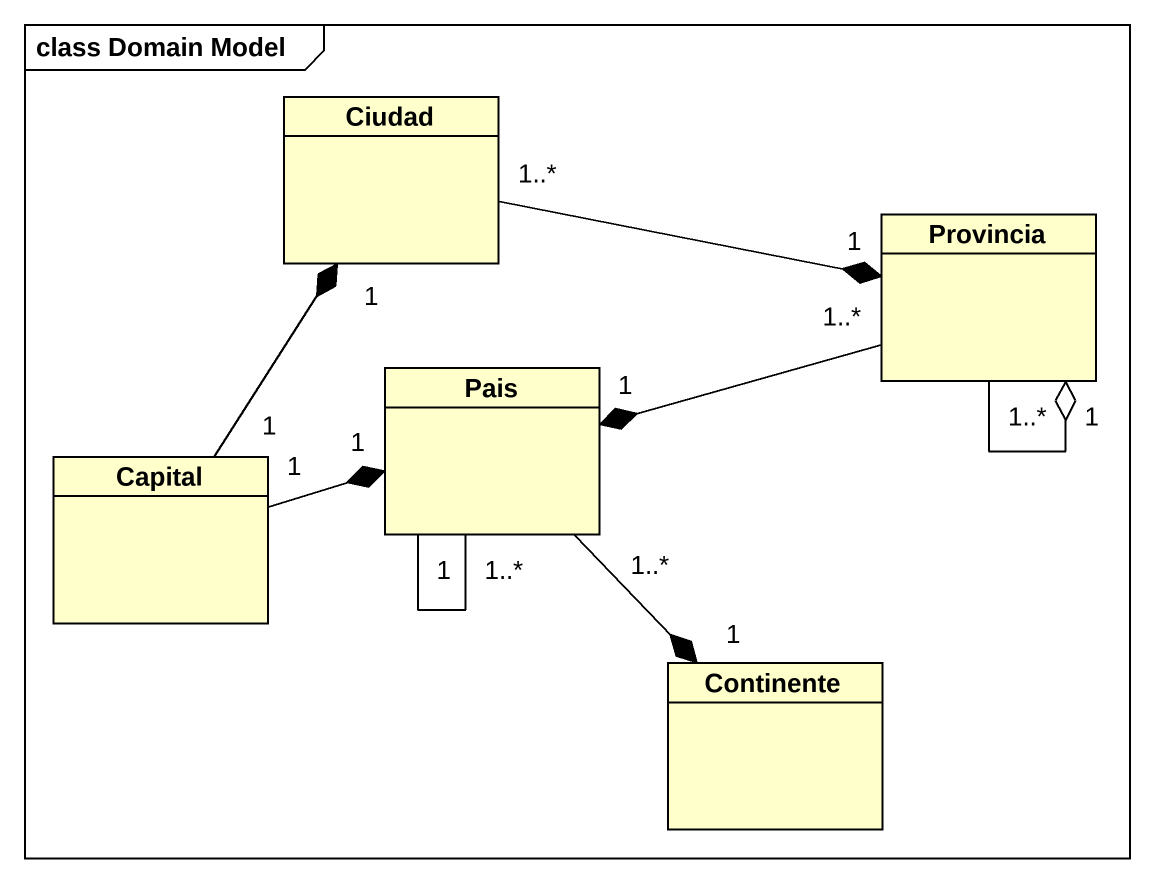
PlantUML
@startuml
mainframe class Domain Model
hide circle
hide empty members
class Ciudad
class Provincia
class Capital
class Pais
class Continente
Ciudad "1..*" -right-* "1" Provincia
Provincia "1..*" --o "1" Provincia
Provincia "1..*" -left-* "1" Pais
Capital "1" -up-* "1" Ciudad
Capital "1" -right-* "1" Pais
Pais "1" -- "1..*" Pais
Pais "1..*" --* "1" Continente
@enduml
